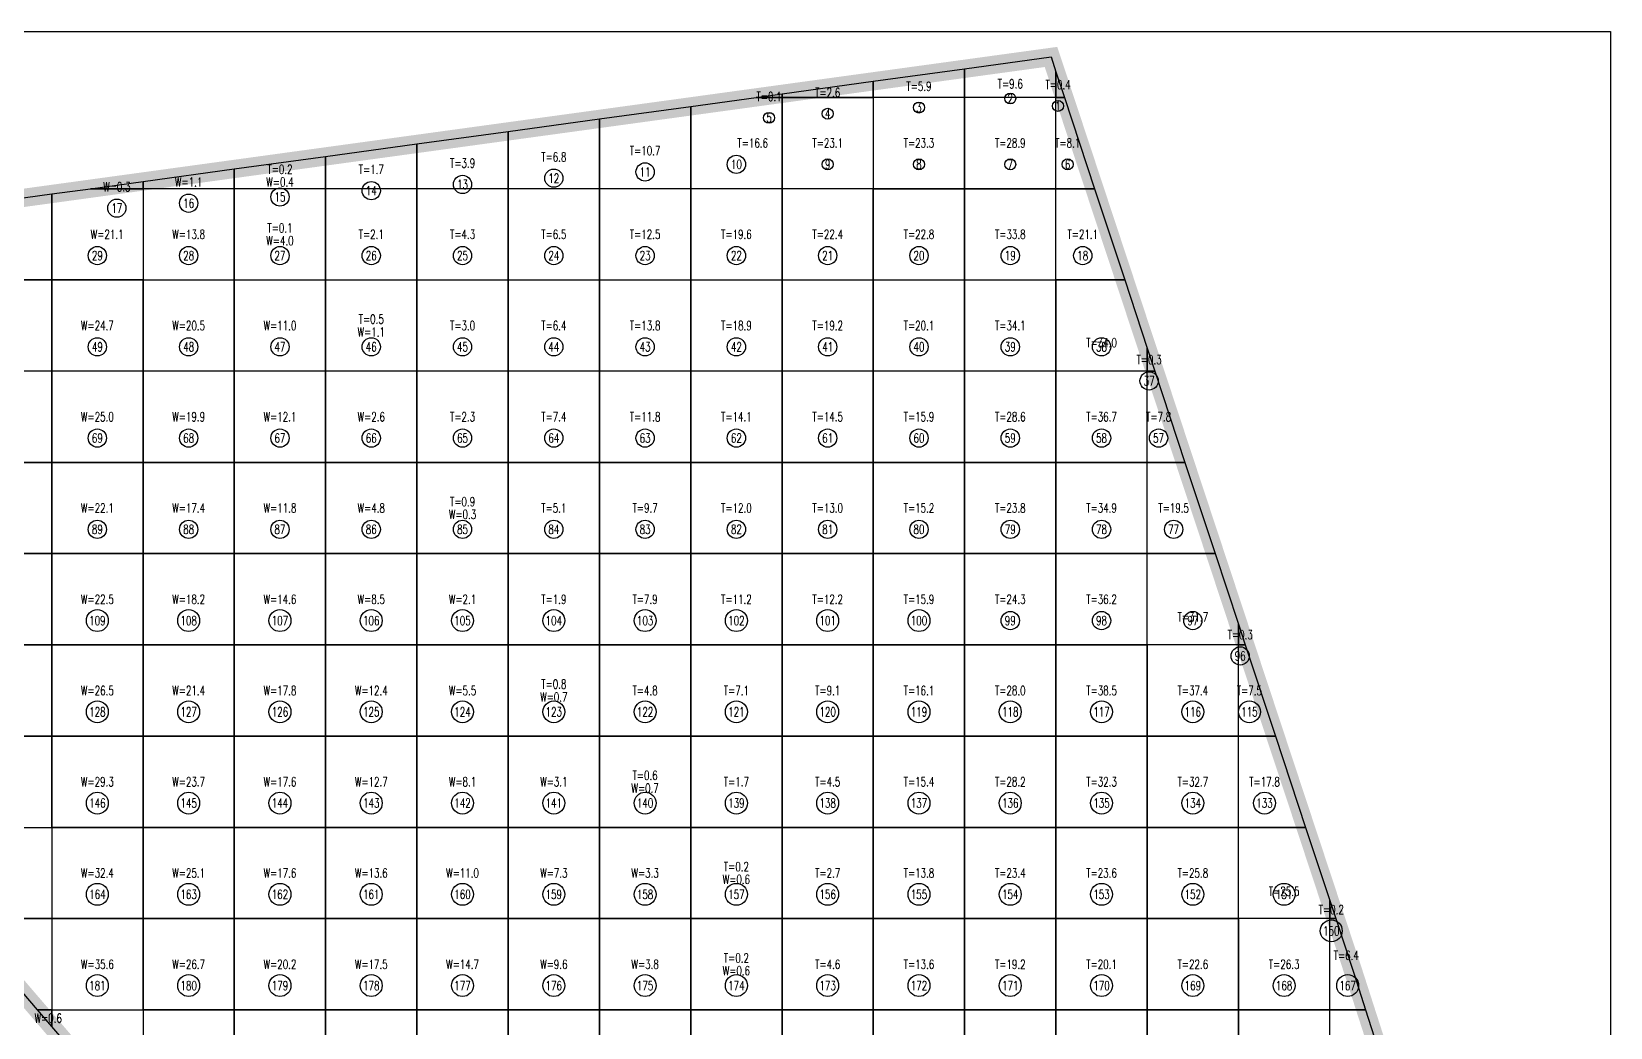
# Model space of a CAD drawing. Extents: x 4283 to 40403, y 1134 to 1764.
# Drawn here: x 15045.5 to 15132, y 1619.5 to 1674.1 of the extents above; entities that cross this region are included whole.
import ezdxf
from ezdxf.enums import TextEntityAlignment as Align

# ---------------------------------------------------------------- set-up
doc = ezdxf.new("R2010")
doc.units = 0
for name, color, linetype in [('tdz_17-1方格网', 2, 'Continuous'), ('tdz_17-1方格网计算', 7, 'Continuous'), ('tdz_土方计算图', 7, 'Continuous'), ('tdz_格田', 6, 'Continuous')]:
    doc.layers.add(name, color=color, linetype=linetype)
doc.styles.add('GLandNum', font='txt_____.ttf', dxfattribs={"width": 0.7, "height": 0.5})

msp = doc.modelspace()

# ---------------------------------------------------------------- linework, layer by layer
at = {"layer": 'tdz_17-1方格网', "linetype": 'Continuous'}
for points in [[(15101.618, 1671.889, 3405.582), (15101.618, 1670.484, 3405.483), (15096.618, 1670.484, 3405.987), (15096.618, 1672.052, 3405.776), (15101.35, 1672.701, 3405.592)], [(15096.618, 1672.052, 3405.776), (15096.618, 1670.484, 3405.987), (15091.618, 1670.484, 3406.026), (15091.618, 1671.366, 3405.971)], [(15102.083, 1670.484, 3405.564), (15101.618, 1670.484, 3405.483), (15101.618, 1671.889, 3405.582)], [(15091.618, 1671.366, 3405.971), (15091.618, 1670.484, 3406.026), (15086.618, 1670.484, 3406.275), (15086.618, 1670.68, 3406.272)], [(15081.618, 1669.994, 3406.594), (15081.618, 1665.484, 3406.862), (15076.618, 1665.484, 3407.159), (15076.618, 1669.308, 3406.915)], [(15085.194, 1670.484, 3406.364), (15086.618, 1670.484, 3406.275), (15086.618, 1665.484, 3406.242), (15081.618, 1665.484, 3406.862), (15081.618, 1669.994, 3406.594)], [(15086.618, 1670.68, 3406.272), (15086.618, 1670.484, 3406.275), (15085.194, 1670.484, 3406.364)], [(15086.618, 1665.484, 3406.242), (15086.618, 1670.484, 3406.275), (15091.618, 1670.484, 3406.026), (15091.618, 1665.484, 3406.118)], [(15091.618, 1670.484, 3406.026), (15091.618, 1665.484, 3406.118), (15096.618, 1665.484, 3405.843), (15096.618, 1670.484, 3405.987)], [(15096.618, 1670.484, 3405.987), (15096.618, 1665.484, 3405.843), (15101.618, 1665.484, 3405.104), (15101.618, 1670.484, 3405.483)], [(15101.618, 1670.484, 3405.483), (15102.083, 1670.484, 3405.564), (15103.734, 1665.484, 3405.501), (15101.618, 1665.484, 3405.104)], [(15076.618, 1669.308, 3406.915), (15076.618, 1665.484, 3407.159), (15071.618, 1665.484, 3407.391), (15071.618, 1668.622, 3407.236)], [(15071.618, 1668.622, 3407.236), (15071.618, 1665.484, 3407.391), (15066.618, 1665.484, 3407.623), (15066.618, 1667.936, 3407.557)], [(15066.618, 1667.936, 3407.557), (15066.618, 1665.484, 3407.623), (15061.618, 1665.484, 3407.9), (15061.618, 1667.25, 3407.878)], [(15056.618, 1666.564, 3408.321), (15056.618, 1665.484, 3408.329), (15051.618, 1665.484, 3408.798), (15051.618, 1665.878, 3408.795)], [(15061.618, 1667.25, 3407.878), (15061.618, 1665.484, 3407.9), (15056.618, 1665.484, 3408.329), (15056.618, 1666.564, 3408.321)], [(15051.618, 1665.878, 3408.795), (15051.618, 1665.484, 3408.798), (15048.75, 1665.484, 3409.088)], [(15046.618, 1665.192, 3409.293), (15046.618, 1660.484, 3409.523), (15041.618, 1660.484, 3409.813), (15041.618, 1664.506, 3409.777)], [(15048.75, 1665.484, 3409.088), (15051.618, 1665.484, 3408.798), (15051.618, 1660.484, 3409.233), (15046.618, 1660.484, 3409.523), (15046.618, 1665.192, 3409.293)], [(15051.618, 1665.484, 3408.798), (15051.618, 1660.484, 3409.233), (15056.618, 1660.484, 3408.842), (15056.618, 1665.484, 3408.329)], [(15056.618, 1665.484, 3408.329), (15056.618, 1660.484, 3408.842), (15061.618, 1660.484, 3408.064), (15061.618, 1665.484, 3407.9)], [(15061.618, 1665.484, 3407.9), (15061.618, 1660.484, 3408.064), (15066.618, 1660.484, 3407.713), (15066.618, 1665.484, 3407.623)], [(15066.618, 1665.484, 3407.623), (15066.618, 1660.484, 3407.713), (15071.618, 1660.484, 3407.598), (15071.618, 1665.484, 3407.391)], [(15071.618, 1665.484, 3407.391), (15071.618, 1660.484, 3407.598), (15076.618, 1660.484, 3407.176), (15076.618, 1665.484, 3407.159)], [(15076.618, 1665.484, 3407.159), (15076.618, 1660.484, 3407.176), (15081.618, 1660.484, 3406.506), (15081.618, 1665.484, 3406.862)], [(15081.618, 1665.484, 3406.862), (15081.618, 1660.484, 3406.506), (15086.618, 1660.484, 3406.294), (15086.618, 1665.484, 3406.242)], [(15086.618, 1665.484, 3406.242), (15086.618, 1660.484, 3406.294), (15091.618, 1660.484, 3406.144), (15091.618, 1665.484, 3406.118)], [(15091.618, 1665.484, 3406.118), (15091.618, 1660.484, 3406.144), (15096.618, 1660.484, 3405.962), (15096.618, 1665.484, 3405.843)], [(15096.618, 1665.484, 3405.843), (15096.618, 1660.484, 3405.962), (15101.618, 1660.484, 3404.737), (15101.618, 1665.484, 3405.104)], [(15101.618, 1665.484, 3405.104), (15103.734, 1665.484, 3405.501), (15105.386, 1660.484, 3405.439), (15101.618, 1660.484, 3404.737)], [(15041.618, 1655.484, 3409.881), (15041.618, 1660.484, 3409.813), (15046.618, 1660.484, 3409.523), (15046.618, 1655.484, 3409.595)], [(15046.618, 1655.484, 3409.595), (15046.618, 1660.484, 3409.523), (15051.618, 1660.484, 3409.233), (15051.618, 1655.484, 3409.279)], [(15051.618, 1655.484, 3409.279), (15051.618, 1660.484, 3409.233), (15056.618, 1660.484, 3408.842), (15056.618, 1655.484, 3408.946)], [(15056.618, 1655.484, 3408.946), (15056.618, 1660.484, 3408.842), (15061.618, 1660.484, 3408.064), (15061.618, 1655.484, 3408.261)], [(15061.618, 1655.484, 3408.261), (15061.618, 1660.484, 3408.064), (15066.618, 1660.484, 3407.713), (15066.618, 1655.484, 3407.787)], [(15066.618, 1655.484, 3407.787), (15066.618, 1660.484, 3407.713), (15071.618, 1660.484, 3407.598), (15071.618, 1655.484, 3407.456)], [(15071.618, 1655.484, 3407.456), (15071.618, 1660.484, 3407.598), (15076.618, 1660.484, 3407.176), (15076.618, 1655.484, 3407.124)], [(15076.618, 1655.484, 3407.124), (15076.618, 1660.484, 3407.176), (15081.618, 1660.484, 3406.506), (15081.618, 1655.484, 3406.701)], [(15081.618, 1655.484, 3406.701), (15081.618, 1660.484, 3406.506), (15086.618, 1660.484, 3406.294), (15086.618, 1655.484, 3406.534)], [(15086.618, 1655.484, 3406.534), (15086.618, 1660.484, 3406.294), (15091.618, 1660.484, 3406.144), (15091.618, 1655.484, 3406.349)], [(15091.618, 1655.484, 3406.349), (15091.618, 1660.484, 3406.144), (15096.618, 1660.484, 3405.962), (15096.618, 1655.484, 3406.075)], [(15096.618, 1655.484, 3406.075), (15096.618, 1660.484, 3405.962), (15101.618, 1660.484, 3404.737), (15101.618, 1655.484, 3404.848)], [(15106.618, 1656.752, 3405.392), (15106.618, 1655.484, 3405.334), (15101.618, 1655.484, 3404.848), (15101.618, 1660.484, 3404.737), (15105.386, 1660.484, 3405.439)], [(15107.037, 1655.484, 3405.376), (15106.618, 1655.484, 3405.334), (15106.618, 1656.752, 3405.392)], [(15041.618, 1655.484, 3409.881), (15041.618, 1650.484, 3409.95), (15046.618, 1650.484, 3409.631), (15046.618, 1655.484, 3409.595)], [(15046.618, 1655.484, 3409.595), (15046.618, 1650.484, 3409.631), (15051.618, 1650.484, 3409.199), (15051.618, 1655.484, 3409.279)], [(15051.618, 1655.484, 3409.279), (15051.618, 1650.484, 3409.199), (15056.618, 1650.484, 3408.807), (15056.618, 1655.484, 3408.946)], [(15056.618, 1655.484, 3408.946), (15056.618, 1650.484, 3408.807), (15061.618, 1650.484, 3408.307), (15061.618, 1655.484, 3408.261)], [(15061.618, 1655.484, 3408.261), (15061.618, 1650.484, 3408.307), (15066.618, 1650.484, 3407.862), (15066.618, 1655.484, 3407.787)], [(15066.618, 1655.484, 3407.787), (15066.618, 1650.484, 3407.862), (15071.618, 1650.484, 3407.502), (15071.618, 1655.484, 3407.456)], [(15071.618, 1655.484, 3407.456), (15071.618, 1650.484, 3407.502), (15076.618, 1650.484, 3407.141), (15076.618, 1655.484, 3407.124)], [(15076.618, 1655.484, 3407.124), (15076.618, 1650.484, 3407.141), (15081.618, 1650.484, 3406.888), (15081.618, 1655.484, 3406.701)], [(15081.618, 1655.484, 3406.701), (15081.618, 1650.484, 3406.888), (15086.618, 1650.484, 3406.702), (15086.618, 1655.484, 3406.534)], [(15086.618, 1655.484, 3406.534), (15086.618, 1650.484, 3406.702), (15091.618, 1650.484, 3406.515), (15091.618, 1655.484, 3406.349)], [(15091.618, 1655.484, 3406.349), (15091.618, 1650.484, 3406.515), (15096.618, 1650.484, 3406.275), (15096.618, 1655.484, 3406.075)], [(15096.618, 1655.484, 3406.075), (15096.618, 1650.484, 3406.275), (15101.618, 1650.484, 3405.33), (15101.618, 1655.484, 3404.848)], [(15101.618, 1655.484, 3404.848), (15101.618, 1650.484, 3405.33), (15106.618, 1650.484, 3405.059), (15106.618, 1655.484, 3405.334)], [(15106.618, 1655.484, 3405.334), (15107.037, 1655.484, 3405.376), (15108.688, 1650.484, 3405.313), (15106.618, 1650.484, 3405.059)], [(15041.618, 1650.484, 3409.95), (15041.618, 1645.484, 3410.024), (15046.618, 1645.484, 3409.399), (15046.618, 1650.484, 3409.631)], [(15046.618, 1650.484, 3409.631), (15046.618, 1645.484, 3409.399), (15051.618, 1645.484, 3409.034), (15051.618, 1650.484, 3409.199)], [(15051.618, 1650.484, 3409.199), (15051.618, 1645.484, 3409.034), (15056.618, 1645.484, 3408.805), (15056.618, 1650.484, 3408.807)], [(15056.618, 1650.484, 3408.807), (15056.618, 1645.484, 3408.805), (15061.618, 1645.484, 3408.377), (15061.618, 1650.484, 3408.307)], [(15061.618, 1650.484, 3408.307), (15061.618, 1645.484, 3408.377), (15066.618, 1645.484, 3407.965), (15066.618, 1650.484, 3407.862)], [(15066.618, 1650.484, 3407.862), (15066.618, 1645.484, 3407.965), (15071.618, 1645.484, 3407.644), (15071.618, 1650.484, 3407.502)], [(15071.618, 1650.484, 3407.502), (15071.618, 1645.484, 3407.644), (15076.618, 1645.484, 3407.323), (15076.618, 1650.484, 3407.141)], [(15076.618, 1650.484, 3407.141), (15076.618, 1645.484, 3407.323), (15081.618, 1645.484, 3406.864), (15081.618, 1650.484, 3406.888)], [(15081.618, 1650.484, 3406.888), (15081.618, 1645.484, 3406.864), (15086.618, 1645.484, 3406.731), (15086.618, 1650.484, 3406.702)], [(15086.618, 1650.484, 3406.702), (15086.618, 1645.484, 3406.731), (15091.618, 1645.484, 3406.423), (15091.618, 1650.484, 3406.515)], [(15091.618, 1650.484, 3406.515), (15091.618, 1645.484, 3406.423), (15096.618, 1645.484, 3406.133), (15096.618, 1650.484, 3406.275)], [(15096.618, 1650.484, 3406.275), (15096.618, 1645.484, 3406.133), (15101.618, 1645.484, 3405.576), (15101.618, 1650.484, 3405.33)], [(15101.618, 1650.484, 3405.33), (15101.618, 1645.484, 3405.576), (15106.618, 1645.484, 3404.916), (15106.618, 1650.484, 3405.059)], [(15106.618, 1650.484, 3405.059), (15108.688, 1650.484, 3405.313), (15110.34, 1645.484, 3405.25), (15106.618, 1645.484, 3404.916)], [(15041.618, 1645.484, 3410.024), (15041.618, 1640.484, 3410.145), (15046.618, 1640.484, 3409.668), (15046.618, 1645.484, 3409.399)], [(15046.618, 1645.484, 3409.399), (15046.618, 1640.484, 3409.668), (15051.618, 1640.484, 3409.234), (15051.618, 1645.484, 3409.034)], [(15051.618, 1645.484, 3409.034), (15051.618, 1640.484, 3409.234), (15056.618, 1640.484, 3408.92), (15056.618, 1645.484, 3408.805)], [(15056.618, 1645.484, 3408.805), (15056.618, 1640.484, 3408.92), (15061.618, 1640.484, 3408.65), (15061.618, 1645.484, 3408.377)], [(15061.618, 1645.484, 3408.377), (15061.618, 1640.484, 3408.65), (15066.618, 1640.484, 3408.138), (15066.618, 1645.484, 3407.965)], [(15066.618, 1645.484, 3407.965), (15066.618, 1640.484, 3408.138), (15071.618, 1640.484, 3407.755), (15071.618, 1645.484, 3407.644)], [(15071.618, 1645.484, 3407.644), (15071.618, 1640.484, 3407.755), (15076.618, 1640.484, 3407.367), (15076.618, 1645.484, 3407.323)], [(15076.618, 1645.484, 3407.323), (15076.618, 1640.484, 3407.367), (15081.618, 1640.484, 3406.962), (15081.618, 1645.484, 3406.864)], [(15081.618, 1645.484, 3406.864), (15081.618, 1640.484, 3406.962), (15086.618, 1640.484, 3406.773), (15086.618, 1645.484, 3406.731)], [(15086.618, 1645.484, 3406.731), (15086.618, 1640.484, 3406.773), (15091.618, 1640.484, 3406.584), (15091.618, 1645.484, 3406.423)], [(15091.618, 1645.484, 3406.423), (15091.618, 1640.484, 3406.584), (15096.618, 1640.484, 3406.113), (15096.618, 1645.484, 3406.133)], [(15096.618, 1645.484, 3406.133), (15096.618, 1640.484, 3406.113), (15101.618, 1640.484, 3405.435), (15101.618, 1645.484, 3405.576)], [(15101.618, 1645.484, 3405.576), (15101.618, 1640.484, 3405.435), (15106.618, 1640.484, 3404.769), (15106.618, 1645.484, 3404.916)], [(15111.618, 1641.614, 3405.201), (15111.618, 1640.484, 3405.162), (15106.618, 1640.484, 3404.769), (15106.618, 1645.484, 3404.916), (15110.34, 1645.484, 3405.25)], [(15111.991, 1640.484, 3405.187), (15111.618, 1640.484, 3405.162), (15111.618, 1641.614, 3405.201)], [(15041.618, 1640.484, 3410.145), (15041.618, 1635.484, 3410.196), (15046.618, 1635.484, 3409.722), (15046.618, 1640.484, 3409.668)], [(15046.618, 1640.484, 3409.668), (15046.618, 1635.484, 3409.722), (15051.618, 1635.484, 3409.383), (15051.618, 1640.484, 3409.234)], [(15051.618, 1640.484, 3409.234), (15051.618, 1635.484, 3409.383), (15056.618, 1635.484, 3408.995), (15056.618, 1640.484, 3408.92)], [(15056.618, 1640.484, 3408.92), (15056.618, 1635.484, 3408.995), (15061.618, 1635.484, 3408.724), (15061.618, 1640.484, 3408.65)], [(15061.618, 1640.484, 3408.65), (15061.618, 1635.484, 3408.724), (15066.618, 1635.484, 3408.249), (15066.618, 1640.484, 3408.138)], [(15066.618, 1640.484, 3408.138), (15066.618, 1635.484, 3408.249), (15071.618, 1635.484, 3407.864), (15071.618, 1640.484, 3407.755)], [(15071.618, 1640.484, 3407.755), (15071.618, 1635.484, 3407.864), (15076.618, 1635.484, 3407.467), (15076.618, 1640.484, 3407.367)], [(15076.618, 1640.484, 3407.367), (15076.618, 1635.484, 3407.467), (15081.618, 1635.484, 3407.233), (15081.618, 1640.484, 3406.962)], [(15081.618, 1640.484, 3406.962), (15081.618, 1635.484, 3407.233), (15086.618, 1635.484, 3407.037), (15086.618, 1640.484, 3406.773)], [(15086.618, 1640.484, 3406.773), (15086.618, 1635.484, 3407.037), (15091.618, 1635.484, 3406.63), (15091.618, 1640.484, 3406.584)], [(15091.618, 1640.484, 3406.584), (15091.618, 1635.484, 3406.63), (15096.618, 1635.484, 3405.923), (15096.618, 1640.484, 3406.113)], [(15096.618, 1640.484, 3406.113), (15096.618, 1635.484, 3405.923), (15101.618, 1635.484, 3405.211), (15101.618, 1640.484, 3405.435)], [(15101.618, 1640.484, 3405.435), (15101.618, 1635.484, 3405.211), (15106.618, 1635.484, 3404.939), (15106.618, 1640.484, 3404.769)], [(15106.618, 1640.484, 3404.769), (15106.618, 1635.484, 3404.939), (15111.618, 1635.484, 3405), (15111.618, 1640.484, 3405.162)], [(15111.618, 1640.484, 3405.162), (15111.991, 1640.484, 3405.187), (15113.643, 1635.484, 3405.124), (15111.618, 1635.484, 3405)], [(15041.618, 1635.484, 3410.196), (15041.618, 1630.484, 3410.288), (15046.618, 1630.484, 3409.828), (15046.618, 1635.484, 3409.722)], [(15046.618, 1635.484, 3409.722), (15046.618, 1630.484, 3409.828), (15051.618, 1630.484, 3409.544), (15051.618, 1635.484, 3409.383)], [(15051.618, 1635.484, 3409.383), (15051.618, 1630.484, 3409.544), (15056.618, 1630.484, 3409.002), (15056.618, 1635.484, 3408.995)], [(15056.618, 1635.484, 3408.995), (15056.618, 1630.484, 3409.002), (15061.618, 1630.484, 3408.562), (15061.618, 1635.484, 3408.724)], [(15061.618, 1635.484, 3408.724), (15061.618, 1630.484, 3408.562), (15066.618, 1630.484, 3408.295), (15066.618, 1635.484, 3408.249)], [(15066.618, 1635.484, 3408.249), (15066.618, 1630.484, 3408.295), (15071.618, 1630.484, 3408.029), (15071.618, 1635.484, 3407.864)], [(15071.618, 1635.484, 3407.864), (15071.618, 1630.484, 3408.029), (15076.618, 1630.484, 3407.701), (15076.618, 1635.484, 3407.467)], [(15076.618, 1635.484, 3407.467), (15076.618, 1630.484, 3407.701), (15081.618, 1630.484, 3407.447), (15081.618, 1635.484, 3407.233)], [(15081.618, 1635.484, 3407.233), (15081.618, 1630.484, 3407.447), (15086.618, 1630.484, 3407.14), (15086.618, 1635.484, 3407.037)], [(15086.618, 1635.484, 3407.037), (15086.618, 1630.484, 3407.14), (15091.618, 1630.484, 3406.982), (15091.618, 1635.484, 3406.63)], [(15091.618, 1635.484, 3406.63), (15091.618, 1630.484, 3406.982), (15096.618, 1630.484, 3405.855), (15096.618, 1635.484, 3405.923)], [(15096.618, 1635.484, 3405.923), (15096.618, 1630.484, 3405.855), (15101.618, 1630.484, 3405.691), (15101.618, 1635.484, 3405.211)], [(15101.618, 1635.484, 3405.211), (15101.618, 1630.484, 3405.691), (15106.618, 1630.484, 3405.527), (15106.618, 1635.484, 3404.939)], [(15106.618, 1635.484, 3404.939), (15106.618, 1630.484, 3405.527), (15111.618, 1630.484, 3405.173), (15111.618, 1635.484, 3405)], [(15111.618, 1635.484, 3405), (15113.643, 1635.484, 3405.124), (15115.294, 1630.484, 3405.061), (15111.618, 1630.484, 3405.173)], [(15041.618, 1625.484, 3410.452), (15041.618, 1630.484, 3410.288), (15046.618, 1630.484, 3409.828), (15046.618, 1625.484, 3410.051)], [(15046.618, 1630.484, 3409.828), (15046.618, 1625.484, 3410.051), (15051.618, 1625.484, 3409.571), (15051.618, 1630.484, 3409.544)], [(15051.618, 1630.484, 3409.544), (15051.618, 1625.484, 3409.571), (15056.618, 1625.484, 3409.039), (15056.618, 1630.484, 3409.002)], [(15056.618, 1630.484, 3409.002), (15056.618, 1625.484, 3409.039), (15061.618, 1625.484, 3408.705), (15061.618, 1630.484, 3408.562)], [(15061.618, 1630.484, 3408.562), (15061.618, 1625.484, 3408.705), (15066.618, 1625.484, 3408.435), (15066.618, 1630.484, 3408.295)], [(15066.618, 1630.484, 3408.295), (15066.618, 1625.484, 3408.435), (15071.618, 1625.484, 3408.164), (15071.618, 1630.484, 3408.029)], [(15071.618, 1630.484, 3408.029), (15071.618, 1625.484, 3408.164), (15076.618, 1625.484, 3407.776), (15076.618, 1630.484, 3407.701)], [(15076.618, 1630.484, 3407.701), (15076.618, 1625.484, 3407.776), (15081.618, 1625.484, 3407.45), (15081.618, 1630.484, 3407.447)], [(15081.618, 1630.484, 3407.447), (15081.618, 1625.484, 3407.45), (15086.618, 1625.484, 3407.203), (15086.618, 1630.484, 3407.14)], [(15086.618, 1630.484, 3407.14), (15086.618, 1625.484, 3407.203), (15091.618, 1625.484, 3406.775), (15091.618, 1630.484, 3406.982)], [(15091.618, 1630.484, 3406.982), (15091.618, 1625.484, 3406.775), (15096.618, 1625.484, 3406.051), (15096.618, 1630.484, 3405.855)], [(15096.618, 1630.484, 3405.855), (15096.618, 1625.484, 3406.051), (15101.618, 1625.484, 3405.869), (15101.618, 1630.484, 3405.691)], [(15101.618, 1630.484, 3405.691), (15101.618, 1625.484, 3405.869), (15106.618, 1625.484, 3405.693), (15106.618, 1630.484, 3405.527)], [(15106.618, 1630.484, 3405.527), (15106.618, 1625.484, 3405.693), (15111.618, 1625.484, 3405.362), (15111.618, 1630.484, 3405.173)], [(15116.618, 1626.476, 3405.011), (15116.618, 1625.484, 3405.005), (15111.618, 1625.484, 3405.362), (15111.618, 1630.484, 3405.173), (15115.294, 1630.484, 3405.061)], [(15116.946, 1625.484, 3405.004), (15116.618, 1625.484, 3405.005), (15116.618, 1626.476, 3405.011)], [(15041.618, 1625.411, 3410.45), (15041.618, 1625.484, 3410.452), (15046.618, 1625.484, 3410.051), (15046.618, 1620.484, 3410.182), (15045.844, 1620.484, 3410.203)], [(15046.618, 1625.484, 3410.051), (15046.618, 1620.484, 3410.182), (15051.618, 1620.484, 3409.714), (15051.618, 1625.484, 3409.571)], [(15051.618, 1625.484, 3409.571), (15051.618, 1620.484, 3409.714), (15056.618, 1620.484, 3409.11), (15056.618, 1625.484, 3409.039)], [(15056.618, 1625.484, 3409.039), (15056.618, 1620.484, 3409.11), (15061.618, 1620.484, 3408.892), (15061.618, 1625.484, 3408.705)], [(15061.618, 1625.484, 3408.705), (15061.618, 1620.484, 3408.892), (15066.618, 1620.484, 3408.612), (15066.618, 1625.484, 3408.435)], [(15066.618, 1625.484, 3408.435), (15066.618, 1620.484, 3408.612), (15071.618, 1620.484, 3408.331), (15071.618, 1625.484, 3408.164)], [(15071.618, 1625.484, 3408.164), (15071.618, 1620.484, 3408.331), (15076.618, 1620.484, 3407.797), (15076.618, 1625.484, 3407.776)], [(15076.618, 1625.484, 3407.776), (15076.618, 1620.484, 3407.797), (15081.618, 1620.484, 3407.451), (15081.618, 1625.484, 3407.45)], [(15081.618, 1625.484, 3407.45), (15081.618, 1620.484, 3407.451), (15086.618, 1620.484, 3407.162), (15086.618, 1625.484, 3407.203)], [(15086.618, 1625.484, 3407.203), (15086.618, 1620.484, 3407.162), (15091.618, 1620.484, 3406.665), (15091.618, 1625.484, 3406.775)], [(15091.618, 1625.484, 3406.775), (15091.618, 1620.484, 3406.665), (15096.618, 1620.484, 3406.223), (15096.618, 1625.484, 3406.051)], [(15096.618, 1625.484, 3406.051), (15096.618, 1620.484, 3406.223), (15101.618, 1620.484, 3406.021), (15101.618, 1625.484, 3405.869)], [(15101.618, 1625.484, 3405.869), (15101.618, 1620.484, 3406.021), (15106.618, 1620.484, 3405.763), (15106.618, 1625.484, 3405.693)], [(15106.618, 1625.484, 3405.693), (15106.618, 1620.484, 3405.763), (15111.618, 1620.484, 3405.476), (15111.618, 1625.484, 3405.362)], [(15111.618, 1625.484, 3405.362), (15111.618, 1620.484, 3405.476), (15116.618, 1620.484, 3405.194), (15116.618, 1625.484, 3405.005)], [(15116.618, 1625.484, 3405.005), (15116.946, 1625.484, 3405.004), (15117.953, 1622.436, 3405.076), (15118.581, 1620.484, 3405.126), (15116.618, 1620.484, 3405.194)], [(15045.844, 1620.484, 3410.203), (15046.618, 1620.484, 3410.182), (15046.618, 1619.582, 3410.127)], [(15046.618, 1619.582, 3410.127), (15046.618, 1620.484, 3410.182), (15051.618, 1620.484, 3409.714), (15051.618, 1615.484, 3409.638), (15050.133, 1615.484, 3409.71)], [(15051.618, 1620.484, 3409.714), (15051.618, 1615.484, 3409.638), (15056.618, 1615.484, 3409.244), (15056.618, 1620.484, 3409.11)], [(15056.618, 1620.484, 3409.11), (15056.618, 1615.484, 3409.244), (15061.618, 1615.484, 3409.041), (15061.618, 1620.484, 3408.892)], [(15061.618, 1620.484, 3408.892), (15061.618, 1615.484, 3409.041), (15066.618, 1615.484, 3408.765), (15066.618, 1620.484, 3408.612)], [(15066.618, 1620.484, 3408.612), (15066.618, 1615.484, 3408.765), (15071.618, 1615.484, 3408.248), (15071.618, 1620.484, 3408.331)], [(15071.618, 1620.484, 3408.331), (15071.618, 1615.484, 3408.248), (15076.618, 1615.484, 3407.916), (15076.618, 1620.484, 3407.797)], [(15076.618, 1620.484, 3407.797), (15076.618, 1615.484, 3407.916), (15081.618, 1615.484, 3407.57), (15081.618, 1620.484, 3407.451)], [(15081.618, 1620.484, 3407.451), (15081.618, 1615.484, 3407.57), (15086.618, 1615.484, 3407.224), (15086.618, 1620.484, 3407.162)], [(15086.618, 1620.484, 3407.162), (15086.618, 1615.484, 3407.224), (15091.618, 1615.484, 3406.822), (15091.618, 1620.484, 3406.665)], [(15091.618, 1620.484, 3406.665), (15091.618, 1615.484, 3406.822), (15096.618, 1615.484, 3406.395), (15096.618, 1620.484, 3406.223)], [(15096.618, 1620.484, 3406.223), (15096.618, 1615.484, 3406.395), (15101.618, 1615.484, 3406.12), (15101.618, 1620.484, 3406.021)], [(15101.618, 1620.484, 3406.021), (15101.618, 1615.484, 3406.12), (15106.618, 1615.484, 3405.83), (15106.618, 1620.484, 3405.763)], [(15106.618, 1620.484, 3405.763), (15106.618, 1615.484, 3405.83), (15111.618, 1615.484, 3405.553), (15111.618, 1620.484, 3405.476)], [(15111.618, 1620.484, 3405.476), (15111.618, 1615.484, 3405.553), (15116.618, 1615.484, 3405.379), (15116.618, 1620.484, 3405.194)], [(15116.618, 1620.484, 3405.194), (15118.581, 1620.484, 3405.126), (15120.189, 1615.484, 3405.255), (15116.618, 1615.484, 3405.379)]]:
    msp.add_polyline3d(points, close=True, dxfattribs=at)
at = {"layer": 'tdz_17-1方格网计算', "color": 7, "linetype": 'Continuous'}
for centre, radius in [((15099.118, 1670.426), 0.3), ((15089.118, 1669.587), 0.3), ((15094.118, 1669.93), 0.3), ((15101.734, 1670.02), 0.3), ((15085.906, 1669.366), 0.3), ((15084.118, 1666.817), 0.5), ((15074.118, 1666.058), 0.5), ((15079.118, 1666.401), 0.5), ((15089.118, 1666.817), 0.3), ((15094.118, 1666.817), 0.3), ((15099.118, 1666.817), 0.3), ((15102.263, 1666.817), 0.3), ((15059.118, 1665.029), 0.5), ((15064.118, 1665.372), 0.5), ((15069.118, 1665.715), 0.5), ((15050.184, 1664.416), 0.5), ((15054.118, 1664.686), 0.5), ((15049.118, 1661.817), 0.5), ((15054.118, 1661.817), 0.5), ((15059.118, 1661.817), 0.5), ((15064.118, 1661.817), 0.5), ((15069.118, 1661.817), 0.5), ((15074.118, 1661.817), 0.5), ((15079.118, 1661.817), 0.5), ((15084.118, 1661.817), 0.5), ((15089.118, 1661.817), 0.5), ((15094.118, 1661.817), 0.5), ((15099.118, 1661.817), 0.5), ((15103.089, 1661.817), 0.5), ((15049.118, 1656.817), 0.5), ((15054.118, 1656.817), 0.5), ((15059.118, 1656.817), 0.5), ((15064.118, 1656.817), 0.5), ((15069.118, 1656.817), 0.5), ((15074.118, 1656.817), 0.5), ((15079.118, 1656.817), 0.5), ((15084.118, 1656.817), 0.5), ((15089.118, 1656.817), 0.5), ((15094.118, 1656.817), 0.5), ((15099.118, 1656.817), 0.5), ((15104.118, 1656.817), 0.5), ((15106.723, 1654.951), 0.5), ((15049.118, 1651.817), 0.5), ((15054.118, 1651.817), 0.5), ((15059.118, 1651.817), 0.5), ((15064.118, 1651.817), 0.5), ((15069.118, 1651.817), 0.5), ((15074.118, 1651.817), 0.5), ((15079.118, 1651.817), 0.5), ((15084.118, 1651.817), 0.5), ((15089.118, 1651.817), 0.5), ((15094.118, 1651.817), 0.5), ((15099.118, 1651.817), 0.5), ((15104.118, 1651.817), 0.5), ((15107.241, 1651.817), 0.5), ((15049.118, 1646.817), 0.5), ((15054.118, 1646.817), 0.5), ((15059.118, 1646.817), 0.5), ((15064.118, 1646.817), 0.5), ((15069.118, 1646.817), 0.5), ((15074.118, 1646.817), 0.5), ((15079.118, 1646.817), 0.5), ((15084.118, 1646.817), 0.5), ((15089.118, 1646.817), 0.5), ((15094.118, 1646.817), 0.5), ((15099.118, 1646.817), 0.5), ((15104.118, 1646.817), 0.5), ((15108.066, 1646.817), 0.5), ((15049.118, 1641.817), 0.6), ((15054.118, 1641.817), 0.6), ((15059.118, 1641.817), 0.6), ((15064.118, 1641.817), 0.6), ((15069.118, 1641.817), 0.6), ((15074.118, 1641.817), 0.6), ((15079.118, 1641.817), 0.6), ((15084.118, 1641.817), 0.6), ((15089.118, 1641.817), 0.6), ((15094.118, 1641.817), 0.6), ((15099.118, 1641.817), 0.5), ((15104.118, 1641.817), 0.5), ((15109.118, 1641.817), 0.5), ((15111.712, 1639.882), 0.5), ((15049.118, 1636.817), 0.6), ((15054.118, 1636.817), 0.6), ((15059.118, 1636.817), 0.6), ((15064.118, 1636.817), 0.6), ((15069.118, 1636.817), 0.6), ((15074.118, 1636.817), 0.6), ((15079.118, 1636.817), 0.6), ((15084.118, 1636.817), 0.6), ((15089.118, 1636.817), 0.6), ((15094.118, 1636.817), 0.6), ((15099.118, 1636.817), 0.6), ((15104.118, 1636.817), 0.6), ((15109.118, 1636.817), 0.6), ((15112.218, 1636.817), 0.6), ((15049.118, 1631.817), 0.6), ((15054.118, 1631.817), 0.6), ((15059.118, 1631.817), 0.6), ((15064.118, 1631.817), 0.6), ((15069.118, 1631.817), 0.6), ((15074.118, 1631.817), 0.6), ((15079.118, 1631.817), 0.6), ((15084.118, 1631.817), 0.6), ((15089.118, 1631.817), 0.6), ((15094.118, 1631.817), 0.6), ((15099.118, 1631.817), 0.6), ((15104.118, 1631.817), 0.6), ((15109.118, 1631.817), 0.6), ((15113.044, 1631.817), 0.6), ((15049.118, 1626.817), 0.6), ((15054.118, 1626.817), 0.6), ((15059.118, 1626.817), 0.6), ((15064.118, 1626.817), 0.6), ((15069.118, 1626.817), 0.6), ((15074.118, 1626.817), 0.6), ((15079.118, 1626.817), 0.6), ((15084.118, 1626.817), 0.6), ((15089.118, 1626.817), 0.6), ((15094.118, 1626.817), 0.6), ((15099.118, 1626.817), 0.6), ((15104.118, 1626.817), 0.6), ((15109.118, 1626.817), 0.6), ((15114.118, 1626.817), 0.6), ((15116.7, 1624.813), 0.6), ((15049.118, 1621.817), 0.6), ((15054.118, 1621.817), 0.6), ((15059.118, 1621.817), 0.6), ((15064.118, 1621.817), 0.6), ((15069.118, 1621.817), 0.6), ((15074.118, 1621.817), 0.6), ((15079.118, 1621.817), 0.6), ((15084.118, 1621.817), 0.6), ((15089.118, 1621.817), 0.6), ((15094.118, 1621.817), 0.6), ((15099.118, 1621.817), 0.6), ((15104.118, 1621.817), 0.6), ((15109.118, 1621.817), 0.6), ((15114.118, 1621.817), 0.6), ((15117.599, 1621.817), 0.6)]:
    msp.add_circle(centre, radius, dxfattribs=at)
at = {"layer": 'tdz_土方计算图', "linetype": 'Continuous'}
for points in [[(15001.99, 1674.092), (15131.99, 1674.092)], [(15131.99, 1674.092), (15131.99, 1514.092)]]:
    msp.add_lwpolyline(points, dxfattribs=at)
at = {"layer": 'tdz_格田', "linetype": 'Continuous', "lineweight": 60, "const_width": 1}
msp.add_lwpolyline([(15011.618, 1660.39), (15101.35, 1672.701), (15117.953, 1622.436), (15122.362, 1608.727), (15112.216, 1578.555), (15084.439, 1575.484), (15011.618, 1660.39)], close=True, dxfattribs=at)

# ---------------------------------------------------------------- texts
at = {"layer": 'tdz_17-1方格网计算', "color": 2, "linetype": 'Continuous', "style": 'GLandNum', "width": 0.7}
for s, p in [('T=0.1', (15085.906, 1670.533)), ('T=2.6', (15089.118, 1670.753)), ('T=5.9', (15094.118, 1671.096)), ('T=9.6', (15099.118, 1671.227)), ('T=0.4', (15101.734, 1671.187)), ('T=16.6', (15085.012, 1667.984)), ('T=23.1', (15089.118, 1667.984)), ('T=23.3', (15094.118, 1667.984)), ('T=28.9', (15099.118, 1667.984)), ('T=8.1', (15102.263, 1667.984)), ('T=6.8', (15074.118, 1667.224)), ('T=10.7', (15079.118, 1667.567)), ('T=0.2', (15059.118, 1666.545)), ('T=1.7', (15064.118, 1666.538)), ('T=3.9', (15069.118, 1666.881)), ('T=0.1', (15059.118, 1663.334)), ('T=2.1', (15064.118, 1662.984)), ('T=4.3', (15069.118, 1662.984)), ('T=6.5', (15074.118, 1662.984)), ('T=12.5', (15079.118, 1662.984)), ('T=19.6', (15084.118, 1662.984)), ('T=22.4', (15089.118, 1662.984)), ('T=22.8', (15094.118, 1662.984)), ('T=33.8', (15099.118, 1662.984)), ('T=21.1', (15103.089, 1662.984)), ('T=0.5', (15064.118, 1658.334)), ('T=3.0', (15069.118, 1657.984)), ('T=6.4', (15074.118, 1657.984)), ('T=13.8', (15079.118, 1657.984)), ('T=18.9', (15084.118, 1657.984)), ('T=19.2', (15089.118, 1657.984)), ('T=20.1', (15094.118, 1657.984)), ('T=34.1', (15099.118, 1657.984)), ('T=34.0', (15104.118, 1657.051)), ('T=0.3', (15106.723, 1656.118)), ('T=2.3', (15069.118, 1652.984)), ('T=7.4', (15074.118, 1652.984)), ('T=11.8', (15079.118, 1652.984)), ('T=14.1', (15084.118, 1652.984)), ('T=14.5', (15089.118, 1652.984)), ('T=15.9', (15094.118, 1652.984)), ('T=28.6', (15099.118, 1652.984)), ('T=36.7', (15104.118, 1652.984)), ('T=7.8', (15107.241, 1652.984)), ('T=0.9', (15069.118, 1648.334)), ('T=5.1', (15074.118, 1647.984)), ('T=9.7', (15079.118, 1647.984)), ('T=12.0', (15084.118, 1647.984)), ('T=13.0', (15089.118, 1647.984)), ('T=15.2', (15094.118, 1647.984)), ('T=23.8', (15099.118, 1647.984)), ('T=34.9', (15104.118, 1647.984)), ('T=19.5', (15108.066, 1647.984)), ('T=1.9', (15074.118, 1642.984)), ('T=7.9', (15079.118, 1642.984)), ('T=11.2', (15084.118, 1642.984)), ('T=12.2', (15089.118, 1642.984)), ('T=15.9', (15094.118, 1642.984)), ('T=24.3', (15099.118, 1642.984)), ('T=36.2', (15104.118, 1642.984)), ('T=31.7', (15109.118, 1642.017)), ('T=0.3', (15111.712, 1641.049)), ('T=0.8', (15074.118, 1638.334)), ('T=4.8', (15079.118, 1637.984)), ('T=7.1', (15084.118, 1637.984)), ('T=9.1', (15089.118, 1637.984)), ('T=16.1', (15094.118, 1637.984)), ('T=28.0', (15099.118, 1637.984)), ('T=38.5', (15104.118, 1637.984)), ('T=37.4', (15109.118, 1637.984)), ('T=7.5', (15112.218, 1637.984)), ('T=0.6', (15079.118, 1633.334)), ('T=1.7', (15084.118, 1632.984)), ('T=4.5', (15089.118, 1632.984)), ('T=15.4', (15094.118, 1632.984)), ('T=28.2', (15099.118, 1632.984)), ('T=32.3', (15104.118, 1632.984)), ('T=32.7', (15109.118, 1632.984)), ('T=17.8', (15113.044, 1632.984)), ('T=0.2', (15084.118, 1628.334)), ('T=2.7', (15089.118, 1627.984)), ('T=13.8', (15094.118, 1627.984)), ('T=23.4', (15099.118, 1627.984)), ('T=23.6', (15104.118, 1627.984)), ('T=25.8', (15109.118, 1627.984)), ('T=25.5', (15114.118, 1626.982)), ('T=0.2', (15116.7, 1625.98)), ('T=0.2', (15084.118, 1623.334)), ('T=4.6', (15089.118, 1622.984)), ('T=13.6', (15094.118, 1622.984)), ('T=19.2', (15099.118, 1622.984)), ('T=20.1', (15104.118, 1622.984)), ('T=22.6', (15109.118, 1622.984)), ('T=26.3', (15114.118, 1622.984)), ('T=6.4', (15117.524, 1623.472))]:
    msp.add_text(s, height=0.5, dxfattribs=at).set_placement(p, align=Align.MIDDLE_CENTER)
at = {"layer": 'tdz_17-1方格网计算', "color": 7, "linetype": 'Continuous', "style": 'GLandNum', "width": 0.7}
for s, p in [('3', (15094.118, 1669.93)), ('2', (15099.118, 1670.426)), ('1', (15101.734, 1670.02)), ('5', (15085.906, 1669.366)), ('4', (15089.118, 1669.587)), ('11', (15079.118, 1666.401)), ('10', (15084.118, 1666.817)), ('9', (15089.118, 1666.817)), ('8', (15094.118, 1666.817)), ('7', (15099.118, 1666.817)), ('6', (15102.263, 1666.817)), ('14', (15064.118, 1665.372)), ('13', (15069.118, 1665.715)), ('12', (15074.118, 1666.058)), ('17', (15050.184, 1664.416)), ('16', (15054.118, 1664.686)), ('15', (15059.118, 1665.029)), ('29', (15049.118, 1661.817)), ('28', (15054.118, 1661.817)), ('27', (15059.118, 1661.817)), ('26', (15064.118, 1661.817)), ('25', (15069.118, 1661.817)), ('24', (15074.118, 1661.817)), ('23', (15079.118, 1661.817)), ('22', (15084.118, 1661.817)), ('21', (15089.118, 1661.817)), ('20', (15094.118, 1661.817)), ('19', (15099.118, 1661.817)), ('18', (15103.089, 1661.817)), ('49', (15049.118, 1656.817)), ('48', (15054.118, 1656.817)), ('47', (15059.118, 1656.817)), ('46', (15064.118, 1656.817)), ('45', (15069.118, 1656.817)), ('44', (15074.118, 1656.817)), ('43', (15079.118, 1656.817)), ('42', (15084.118, 1656.817)), ('41', (15089.118, 1656.817)), ('40', (15094.118, 1656.817)), ('39', (15099.118, 1656.817)), ('38', (15104.118, 1656.817)), ('37', (15106.723, 1654.951)), ('69', (15049.118, 1651.817)), ('68', (15054.118, 1651.817)), ('67', (15059.118, 1651.817)), ('66', (15064.118, 1651.817)), ('65', (15069.118, 1651.817)), ('64', (15074.118, 1651.817)), ('63', (15079.118, 1651.817)), ('62', (15084.118, 1651.817)), ('61', (15089.118, 1651.817)), ('60', (15094.118, 1651.817)), ('59', (15099.118, 1651.817)), ('58', (15104.118, 1651.817)), ('57', (15107.241, 1651.817)), ('89', (15049.118, 1646.817)), ('88', (15054.118, 1646.817)), ('87', (15059.118, 1646.817)), ('86', (15064.118, 1646.817)), ('85', (15069.118, 1646.817)), ('84', (15074.118, 1646.817)), ('83', (15079.118, 1646.817)), ('82', (15084.118, 1646.817)), ('81', (15089.118, 1646.817)), ('80', (15094.118, 1646.817)), ('79', (15099.118, 1646.817)), ('78', (15104.118, 1646.817)), ('77', (15108.066, 1646.817)), ('109', (15049.118, 1641.817)), ('108', (15054.118, 1641.817)), ('107', (15059.118, 1641.817)), ('106', (15064.118, 1641.817)), ('105', (15069.118, 1641.817)), ('104', (15074.118, 1641.817)), ('103', (15079.118, 1641.817)), ('102', (15084.118, 1641.817)), ('101', (15089.118, 1641.817)), ('100', (15094.118, 1641.817)), ('99', (15099.118, 1641.817)), ('98', (15104.118, 1641.817)), ('97', (15109.118, 1641.817)), ('96', (15111.712, 1639.882)), ('128', (15049.118, 1636.817)), ('127', (15054.118, 1636.817)), ('126', (15059.118, 1636.817)), ('125', (15064.118, 1636.817)), ('124', (15069.118, 1636.817)), ('123', (15074.118, 1636.817)), ('122', (15079.118, 1636.817)), ('121', (15084.118, 1636.817)), ('120', (15089.118, 1636.817)), ('119', (15094.118, 1636.817)), ('118', (15099.118, 1636.817)), ('117', (15104.118, 1636.817)), ('116', (15109.118, 1636.817)), ('115', (15112.218, 1636.817)), ('146', (15049.118, 1631.817)), ('145', (15054.118, 1631.817)), ('144', (15059.118, 1631.817)), ('143', (15064.118, 1631.817)), ('142', (15069.118, 1631.817)), ('141', (15074.118, 1631.817)), ('140', (15079.118, 1631.817)), ('139', (15084.118, 1631.817)), ('138', (15089.118, 1631.817)), ('137', (15094.118, 1631.817)), ('136', (15099.118, 1631.817)), ('135', (15104.118, 1631.817)), ('134', (15109.118, 1631.817)), ('133', (15113.044, 1631.817)), ('164', (15049.118, 1626.817)), ('163', (15054.118, 1626.817)), ('162', (15059.118, 1626.817)), ('161', (15064.118, 1626.817)), ('160', (15069.118, 1626.817)), ('159', (15074.118, 1626.817)), ('158', (15079.118, 1626.817)), ('157', (15084.118, 1626.817)), ('156', (15089.118, 1626.817)), ('155', (15094.118, 1626.817)), ('154', (15099.118, 1626.817)), ('153', (15104.118, 1626.817)), ('152', (15109.118, 1626.817)), ('151', (15114.118, 1626.817)), ('150', (15116.7, 1624.813)), ('181', (15049.118, 1621.817)), ('180', (15054.118, 1621.817)), ('179', (15059.118, 1621.817)), ('178', (15064.118, 1621.817)), ('177', (15069.118, 1621.817)), ('176', (15074.118, 1621.817)), ('175', (15079.118, 1621.817)), ('174', (15084.118, 1621.817)), ('173', (15089.118, 1621.817)), ('172', (15094.118, 1621.817)), ('171', (15099.118, 1621.817)), ('170', (15104.118, 1621.817)), ('169', (15109.118, 1621.817)), ('168', (15114.118, 1621.817)), ('167', (15117.599, 1621.817))]:
    msp.add_text(s, height=0.5, dxfattribs=at).set_placement(p, align=Align.MIDDLE_CENTER)
at = {"layer": 'tdz_17-1方格网计算', "color": 173, "linetype": 'Continuous', "style": 'GLandNum', "width": 0.7}
for s, p in [('W=0.3', (15050.184, 1665.583)), ('W=1.1', (15054.118, 1665.852)), ('W=0.4', (15059.118, 1665.845)), ('W=21.1', (15049.651, 1662.984)), ('W=13.8', (15054.118, 1662.984)), ('W=4.0', (15059.118, 1662.634)), ('W=24.7', (15049.118, 1657.984)), ('W=20.5', (15054.118, 1657.984)), ('W=11.0', (15059.118, 1657.984)), ('W=1.1', (15064.118, 1657.634)), ('W=25.0', (15049.118, 1652.984)), ('W=19.9', (15054.118, 1652.984)), ('W=12.1', (15059.118, 1652.984)), ('W=2.6', (15064.118, 1652.984)), ('W=22.1', (15049.118, 1647.984)), ('W=17.4', (15054.118, 1647.984)), ('W=11.8', (15059.118, 1647.984)), ('W=4.8', (15064.118, 1647.984)), ('W=0.3', (15069.118, 1647.634)), ('W=22.5', (15049.118, 1642.984)), ('W=18.2', (15054.118, 1642.984)), ('W=14.6', (15059.118, 1642.984)), ('W=8.5', (15064.118, 1642.984)), ('W=2.1', (15069.118, 1642.984)), ('W=26.5', (15049.118, 1637.984)), ('W=21.4', (15054.118, 1637.984)), ('W=17.8', (15059.118, 1637.984)), ('W=12.4', (15064.118, 1637.984)), ('W=5.5', (15069.118, 1637.984)), ('W=0.7', (15074.118, 1637.634)), ('W=29.3', (15049.118, 1632.984)), ('W=23.7', (15054.118, 1632.984)), ('W=17.6', (15059.118, 1632.984)), ('W=12.7', (15064.118, 1632.984)), ('W=8.1', (15069.118, 1632.984)), ('W=3.1', (15074.118, 1632.984)), ('W=0.7', (15079.118, 1632.634)), ('W=32.4', (15049.118, 1627.984)), ('W=25.1', (15054.118, 1627.984)), ('W=17.6', (15059.118, 1627.984)), ('W=13.6', (15064.118, 1627.984)), ('W=11.0', (15069.118, 1627.984)), ('W=7.3', (15074.118, 1627.984)), ('W=3.3', (15079.118, 1627.984)), ('W=0.6', (15084.118, 1627.634)), ('W=35.6', (15049.118, 1622.984)), ('W=26.7', (15054.118, 1622.984)), ('W=20.2', (15059.118, 1622.984)), ('W=17.5', (15064.118, 1622.984)), ('W=14.7', (15069.118, 1622.984)), ('W=9.6', (15074.118, 1622.984)), ('W=3.8', (15079.118, 1622.984)), ('W=0.6', (15084.118, 1622.634)), ('W=0.6', (15046.425, 1620.033))]:
    msp.add_text(s, height=0.5, dxfattribs=at).set_placement(p, align=Align.MIDDLE_CENTER)

doc.saveas('drawing.dxf')
